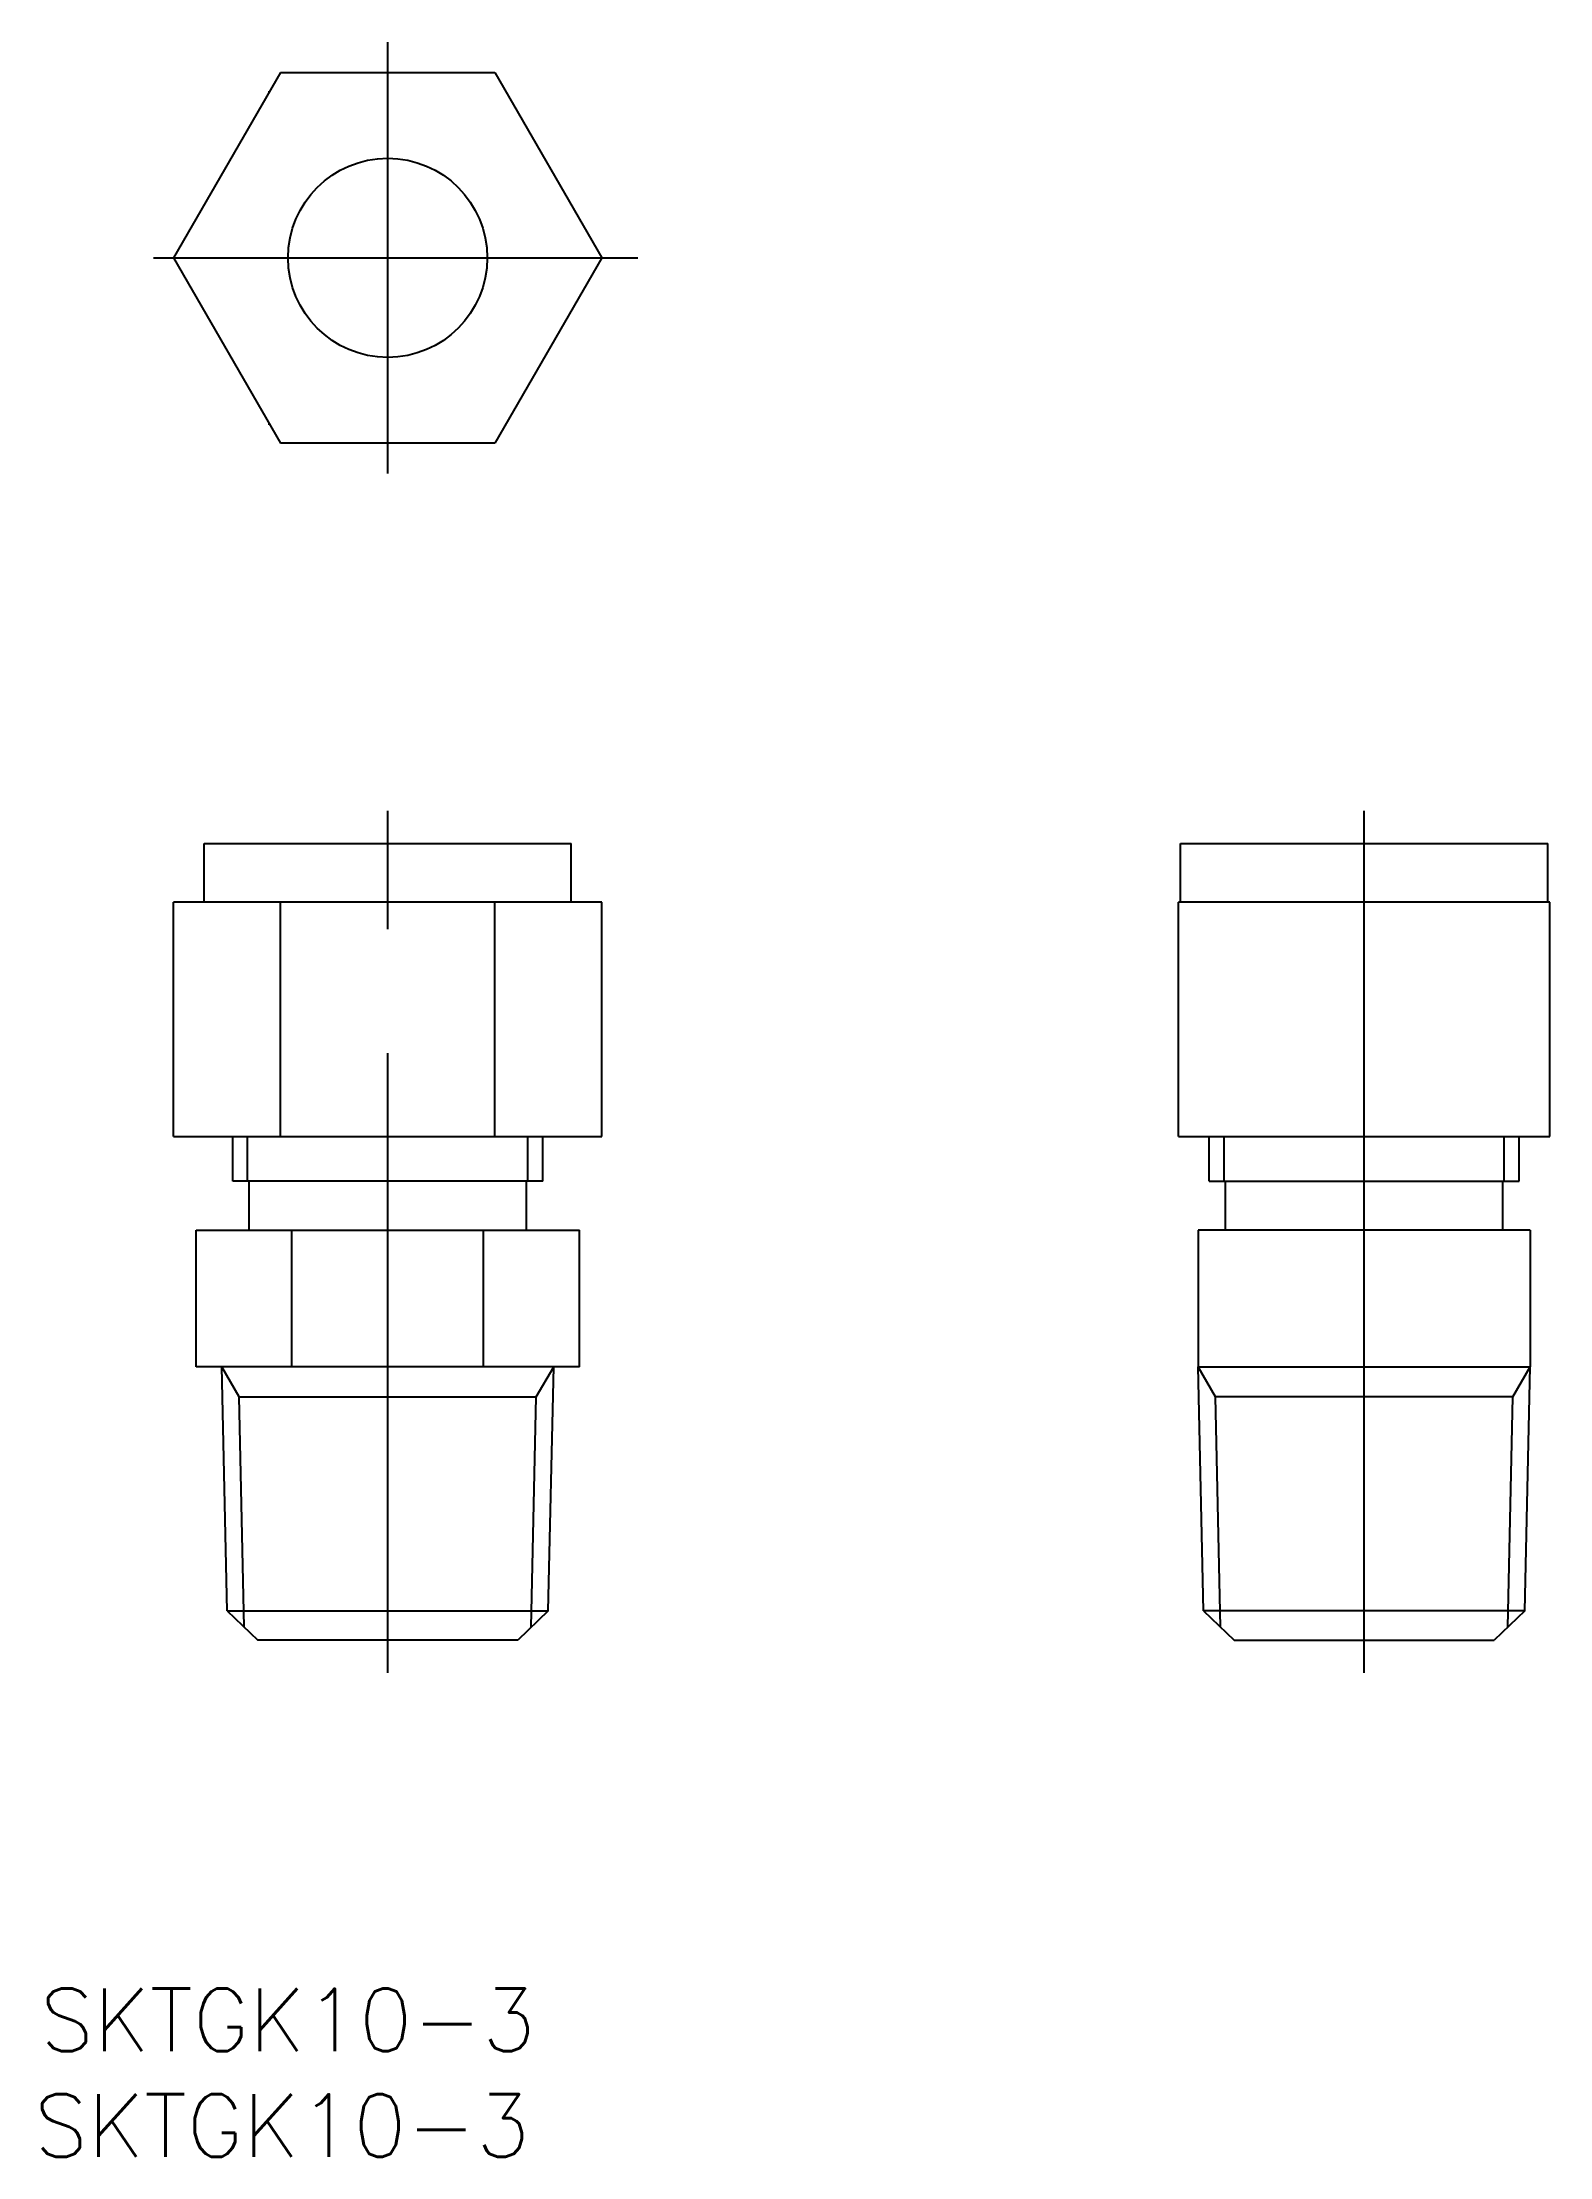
# Model space of a CAD drawing. Extents: x -18 to 60, y -33 to 75.
import ezdxf

# ---------------------------------------------------------------- set-up
doc = ezdxf.new("R2010")
doc.units = 0
doc.linetypes.add('CENTER', pattern=[50.8, 31.75, -6.35, 6.35, -6.35])
doc.layers.get('0').update_dxf_attribs({"linetype": 'CONTINUOUS'})
doc.layers.add('CENTER', color=1, linetype='CENTER')
doc.styles.get("Standard").update_dxf_attribs({"font": 'txt.shx', "bigfont": '@extfont2.shx'})

msp = doc.modelspace()

# ---------------------------------------------------------------- linework, layer by layer
at = {"color": 7, "linetype": 'CONTINUOUS'}
for p, q in [((-5.484828, 73.950318), (-10.969655, 64.450318)), ((-5.484828, 73.950318), (5.484828, 73.950318)), ((5.484828, 73.950318), (10.969655, 64.450318)), ((-6.129243, 72.950318), (-6.062178, 72.950318)), ((-10.969655, 64.450318), (-5.484828, 54.950318)), ((10.969655, 64.450318), (5.484828, 54.950318)), ((-6.129243, 55.950318), (-6.062178, 55.950318)), ((5.484828, 54.950318), (-5.484828, 54.950318)), ((-9.4, 31.450318), (-9.4, 34.450318)), ((-9.4, 34.450318), (9.399999, 34.450318)), ((9.399999, 31.450318), (9.399999, 34.450318)), ((40.599999, 34.450318), (59.4, 34.450318)), ((40.599999, 31.450317), (40.599999, 34.450318)), ((59.4, 31.450317), (59.4, 34.450318)), ((10.969654, 31.450318), (-10.969654, 31.450318)), ((-10.969654, 19.450315), (-10.969654, 31.450318)), ((-5.484827, 19.450315), (-5.484827, 31.450318)), ((5.484827, 19.450315), (5.484827, 31.450318)), ((10.969654, 19.450315), (10.969654, 31.450318)), ((40.5, 19.450316), (40.5, 31.450317)), ((59.500003, 31.450317), (40.500004, 31.450317)), ((50, 19.450316), (50, 31.450317)), ((59.5, 19.450316), (59.5, 31.450317)), ((-10.969654, 19.450315), (10.969654, 19.450315)), ((-7.9375, 17.15), (-7.9375, 19.450315)), ((7.9375, 17.15), (7.9375, 19.450315)), ((40.499999, 19.450316), (59.500003, 19.450316)), ((42.0625, 17.15), (42.0625, 19.450315)), ((57.9375, 17.15), (57.9375, 19.450315)), ((7.9375, 17.15), (-7.9375, 17.15)), ((-7.1, 14.65), (-7.1, 17.15)), ((7.1, 14.65), (7.1, 17.15)), ((42.0625, 17.15), (57.9375, 17.15)), ((42.9, 14.65), (42.9, 17.15)), ((57.1, 14.65), (57.1, 17.15)), ((-9.814955, 14.65), (9.814954, 14.65)), ((-9.814955, 7.65), (-9.814955, 14.65)), ((-4.907477, 7.65), (-4.907477, 14.65)), ((4.907477, 7.65), (4.907477, 14.65)), ((9.814954, 7.65), (9.814954, 14.65)), ((41.499999, 14.65), (41.499999, 7.65)), ((58.500002, 14.65), (41.499999, 14.65)), ((50, 7.65), (50, 14.65)), ((58.500002, 14.65), (58.500002, 7.65)), ((9.814954, 7.65), (-9.814955, 7.65)), ((-8.223849, -4.850366), (-8.5, 7.65)), ((-7.609943, 6.108376), (-8.5, 7.65)), ((7.609943, 6.108376), (8.5, 7.65)), ((8.223848, -4.850366), (8.5, 7.65)), ((41.5, 7.65), (58.5, 7.65)), ((41.776152, -4.850366), (41.5, 7.65)), ((42.390057, 6.108376), (41.5, 7.65)), ((57.609943, 6.108376), (58.5, 7.65)), ((58.223849, -4.850366), (58.5, 7.65)), ((-8.223849, -4.850366), (-6.65646, -6.35)), ((8.223848, -4.850366), (6.65646, -6.349999)), ((41.776152, -4.850366), (43.34354, -6.349999)), ((58.223849, -4.850366), (56.65646, -6.35)), ((6.656459, -6.35), (-6.656459, -6.35)), ((43.343541, -6.35), (56.656459, -6.35))]:
    msp.add_line(p, q, dxfattribs=at)
at = {"color": 3, "linetype": 'CONTINUOUS'}
for p, q in [((-7.173999, 17.15), (-7.173999, 19.450315)), ((7.173999, 17.15), (7.173999, 19.450315)), ((42.826001, 17.15), (42.826001, 19.450315)), ((57.173999, 17.15), (57.173999, 19.450315)), ((-7.609944, 6.108377), (7.609943, 6.108377)), ((-7.349366, -5.687047), (-7.609944, 6.108376)), ((7.349365, -5.687048), (7.609943, 6.108376)), ((57.609944, 6.108377), (42.390057, 6.108377)), ((42.650635, -5.687048), (42.390057, 6.108376)), ((57.349366, -5.687047), (57.609944, 6.108376)), ((-8.223849, -4.850366), (8.223848, -4.850366)), ((58.223849, -4.850366), (41.776152, -4.850366))]:
    msp.add_line(p, q, dxfattribs=at)
at = {"color": 7, "linetype": 'CONTINUOUS'}
msp.add_circle((0, 64.450318), 5.1, dxfattribs=at)
at = {"layer": 'CENTER', "color": 1, "linetype": 'CENTER'}
for p, q in [((0, 53.410318), (0, 75.490318)), ((-11.995742, 64.450318), (12.813474, 64.450318)), ((0, -8.029453), (0, 36.122467)), ((50, -8.029453), (50, 36.122467))]:
    msp.add_line(p, q, dxfattribs=at)

# ---------------------------------------------------------------- texts
at = {"color": 7, "linetype": 'CONTINUOUS'}
for p in [(-17.796877, -27.400467), (-18.09762, -32.81151)]:
    msp.add_text('SKTGK10-3', height=3.2, dxfattribs=at).set_placement(p)

doc.saveas('drawing.dxf')
